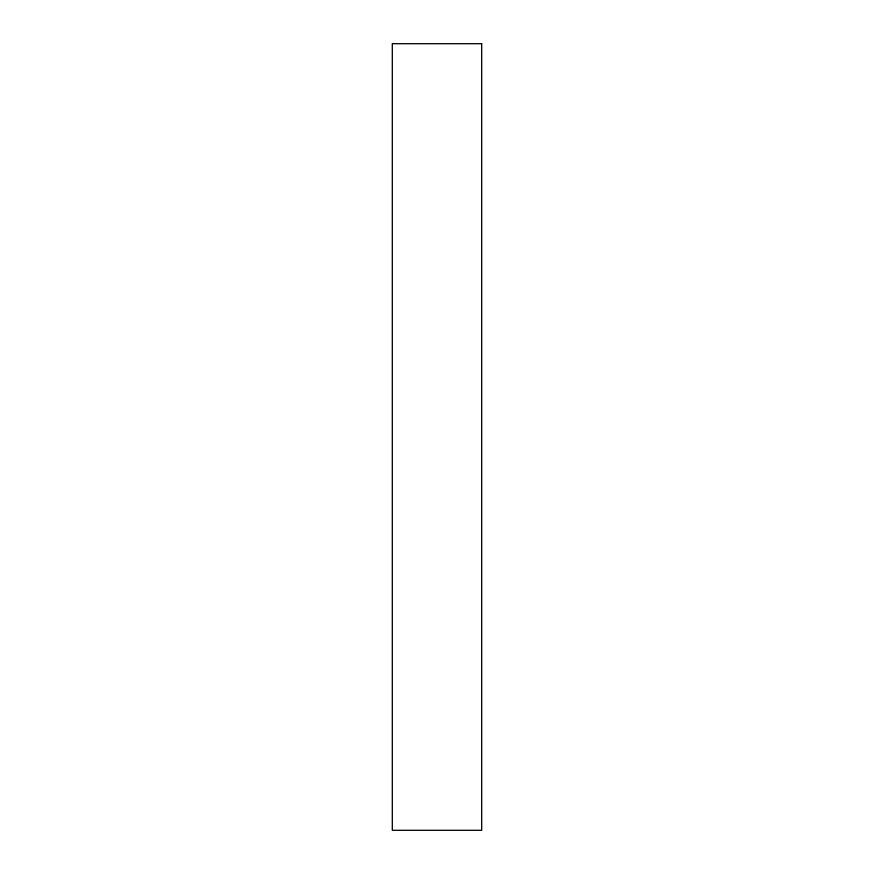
<?xml version="1.0" encoding="UTF-8"?>
<svg xmlns="http://www.w3.org/2000/svg" width="874" height="874" viewBox="0 0 874 874"><rect width="100%" height="100%" fill="white"/><g stroke="black" fill="none" stroke-linecap="round" stroke-linejoin="round"><path stroke-width="1.31" d="M481.694 43.7L392.306 43.7L392.306 830.3L481.694 830.3L481.694 43.7"/></g></svg>
